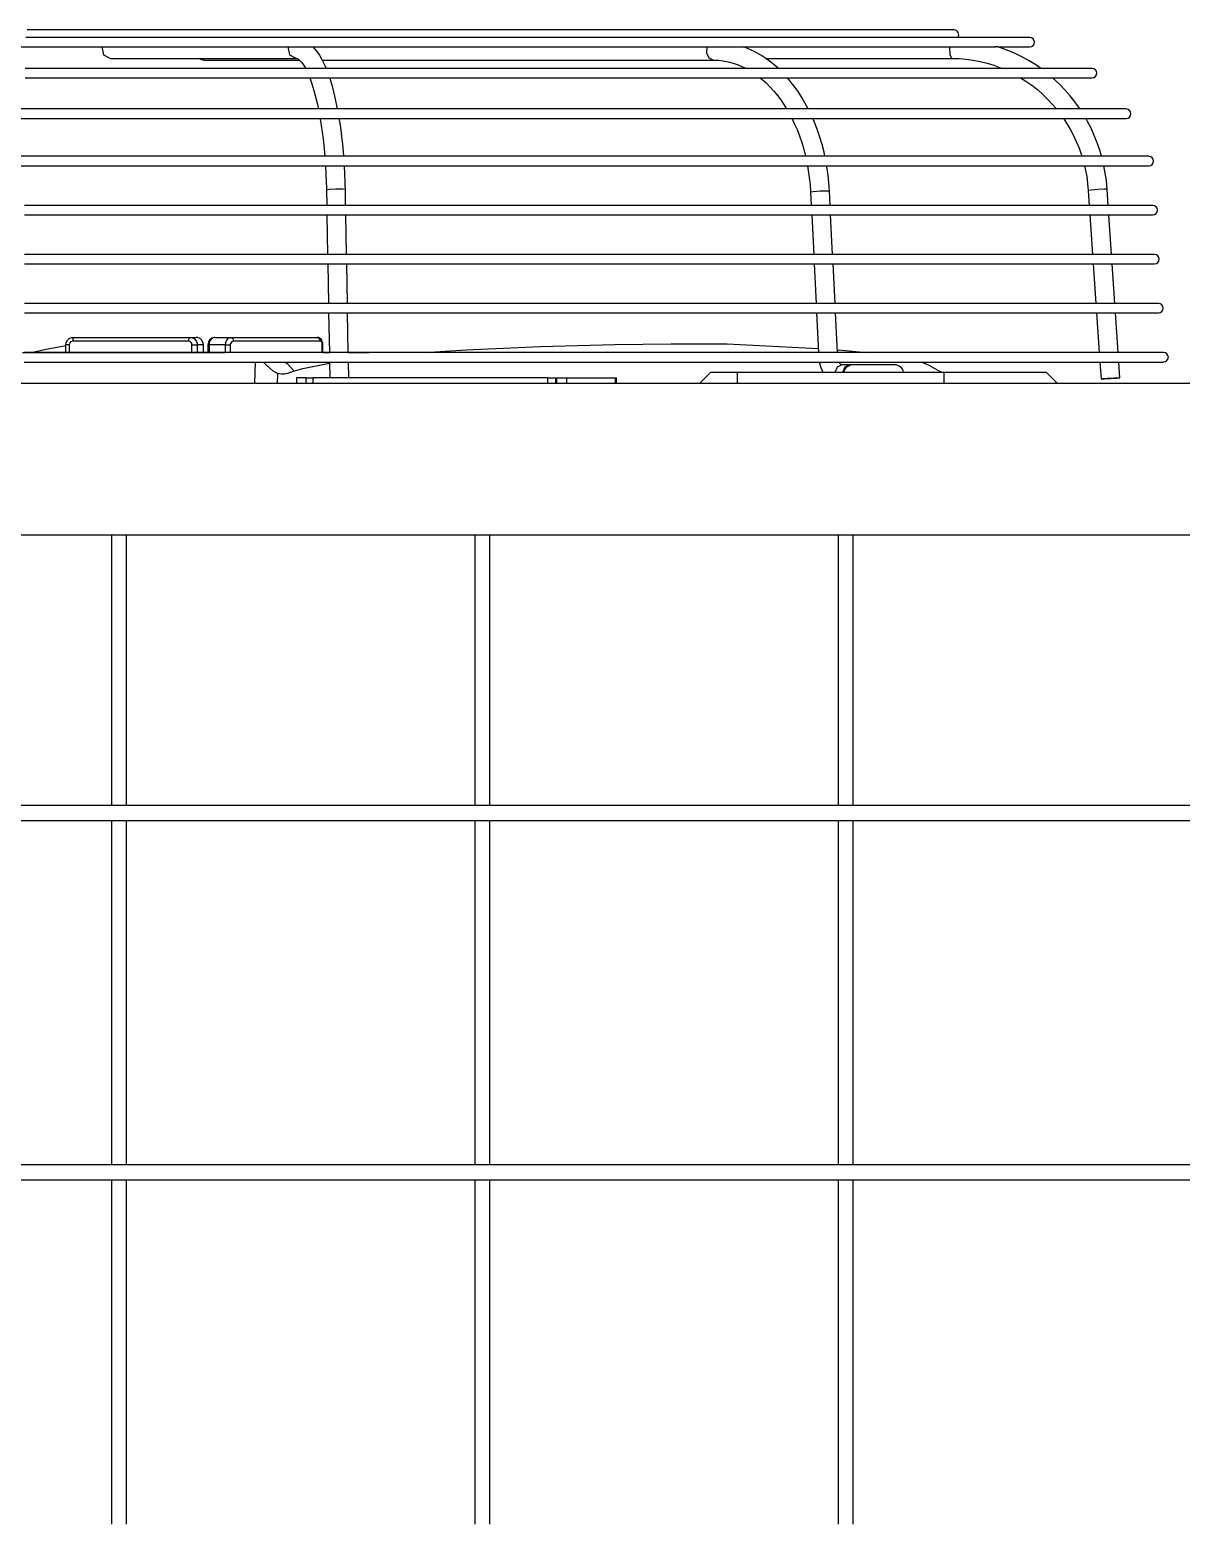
# Model space of a CAD drawing. Extents: x 594 to 813, y 174 to 240.
# Drawn here: x 732.254 to 735.306, y 187.328 to 191.29 of the extents above; entities that cross this region are included whole.
import ezdxf

# ---------------------------------------------------------------- set-up
doc = ezdxf.new("R2010")
doc.units = 0
doc.header["$MEASUREMENT"] = 0
doc.layers.add('AC.REF(S). PIPING', color=3, linetype='CONTINUOUS', lineweight=30)
doc.layers.add('LG-Product', color=3, linetype='CONTINUOUS')

# ---------------------------------------------------------------- blocks, each defined once
blk = doc.blocks.new('UW1-2')
at = {"layer": 'LG-Product', "color": 3, "linetype": 'Continuous'}
for p, q in [((1452.65, 3324.98), (1436.76, 3324.98)), ((1468.5, 3324.98), (1452.65, 3324.98)), ((1484.25, 3324.98), (1468.5, 3324.98)), ((1499.82, 3324.98), (1484.25, 3324.98)), ((1515.14, 3324.98), (1499.82, 3324.98)), ((1530.15, 3324.98), (1515.14, 3324.98)), ((1544.78, 3324.98), (1530.15, 3324.98)), ((1558.96, 3324.98), (1544.78, 3324.98)), ((1572.63, 3324.98), (1558.96, 3324.98)), ((1585.73, 3324.98), (1572.63, 3324.98)), ((1598.2, 3324.98), (1585.73, 3324.98)), ((1609.98, 3324.98), (1598.2, 3324.98)), ((1621.03, 3324.98), (1609.98, 3324.98)), ((1631.29, 3324.98), (1621.03, 3324.98)), ((1640.71, 3324.98), (1631.29, 3324.98)), ((1649.26, 3324.98), (1640.71, 3324.98)), ((1656.9, 3324.98), (1649.26, 3324.98)), ((1663.58, 3324.98), (1656.9, 3324.98)), ((1669.29, 3324.98), (1663.58, 3324.98)), ((1674, 3324.98), (1669.29, 3324.98)), ((1677.68, 3324.98), (1674, 3324.98)), ((1680.33, 3324.98), (1677.68, 3324.98)), ((1681.92, 3324.98), (1680.33, 3324.98)), ((1682.45, 3324.98), (1681.92, 3324.98)), ((1430.09, 3320.47), (1444.73, 3320.47)), ((1452.97, 3322.97), (1436.44, 3322.97)), ((1444.73, 3320.47), (1461.36, 3320.47)), ((1469.46, 3322.97), (1452.97, 3322.97)), ((1456.55, 3320.47), (1457.02, 3318.35)), ((1461.36, 3320.47), (1477.92, 3320.47)), ((1485.85, 3322.97), (1469.46, 3322.97)), ((1477.92, 3320.47), (1494.35, 3320.47)), ((1502.07, 3322.97), (1485.85, 3322.97)), ((1494.35, 3320.47), (1510.57, 3320.47)), ((1518.06, 3322.97), (1502.07, 3322.97)), ((1505.89, 3320.47), (1506.35, 3318.36)), ((1510.57, 3320.47), (1526.73, 3320.47)), ((1513.62, 3319.26), (1512.55, 3320.48)), ((1533.74, 3322.97), (1518.06, 3322.97)), ((1526.73, 3320.47), (1542.53, 3320.47)), ((1549.06, 3322.97), (1533.74, 3322.97)), ((1542.53, 3320.47), (1557.92, 3320.47)), ((1563.95, 3322.97), (1549.06, 3322.97)), ((1557.92, 3320.47), (1572.82, 3320.47)), ((1578.35, 3322.97), (1563.95, 3322.97)), ((1572.82, 3320.47), (1587.18, 3320.47)), ((1592.2, 3322.97), (1578.35, 3322.97)), ((1587.18, 3320.47), (1600.92, 3320.47)), ((1605.45, 3322.97), (1592.2, 3322.97)), ((1600.92, 3320.47), (1614, 3320.47)), ((1618.03, 3322.97), (1605.45, 3322.97)), ((1614, 3320.47), (1626.35, 3320.47)), ((1616.91, 3318.85), (1617, 3320.47)), ((1629.9, 3322.97), (1618.03, 3322.97)), ((1626.35, 3320.47), (1637.92, 3320.47)), ((1626.9, 3320.43), (1626.77, 3320.47)), ((1628.36, 3319.81), (1626.9, 3320.43)), ((1641.01, 3322.97), (1629.9, 3322.97)), ((1637.92, 3320.47), (1648.67, 3320.47)), ((1651.31, 3322.97), (1641.01, 3322.97)), ((1648.67, 3320.47), (1658.55, 3320.47)), ((1660.77, 3322.97), (1651.31, 3322.97)), ((1658.55, 3320.47), (1667.5, 3320.47)), ((1669.34, 3322.97), (1660.77, 3322.97)), ((1667.5, 3320.47), (1675.51, 3320.47)), ((1676.98, 3322.97), (1669.34, 3322.97)), ((1675.51, 3320.47), (1682.53, 3320.47)), ((1683.67, 3322.97), (1676.98, 3322.97)), ((1681.23, 3320.47), (1681.36, 3318.35)), ((1682.53, 3320.47), (1688.52, 3320.47)), ((1689.38, 3322.97), (1683.67, 3322.97)), ((1688.52, 3320.47), (1693.48, 3320.47)), ((1694.08, 3322.97), (1689.38, 3322.97)), ((1693.58, 3320.47), (1693.27, 3320.49)), ((1693.78, 3320.48), (1693.58, 3320.47)), ((1694.01, 3320.51), (1693.78, 3320.48)), ((1693.97, 3320.47), (1697.7, 3320.47)), ((1694.09, 3320.51), (1694.01, 3320.51)), ((1695.53, 3320), (1694.07, 3320.47)), ((1697.76, 3322.97), (1694.08, 3322.97)), ((1697.7, 3320.47), (1700.37, 3320.47)), ((1700.39, 3322.97), (1697.76, 3322.97)), ((1700.37, 3320.47), (1701.97, 3320.47)), ((1701.98, 3322.97), (1700.39, 3322.97)), ((1701.97, 3320.47), (1702.51, 3320.47)), ((1702.51, 3322.97), (1701.98, 3322.97)), ((1457.02, 3318.35), (1458.91, 3317.41)), ((1458.91, 3317.41), (1508.25, 3317.41)), ((1482.98, 3317.07), (1482.49, 3317.41)), ((1483.51, 3316.96), (1482.98, 3317.07)), ((1483.51, 3316.96), (1508.98, 3316.96)), ((1506.35, 3318.36), (1508.22, 3317.41)), ((1508.25, 3317.41), (1508.27, 3317.41)), ((1508.27, 3317.41), (1508.3, 3317.4)), ((1508.3, 3317.4), (1508.38, 3317.38)), ((1508.38, 3317.38), (1508.52, 3317.31)), ((1508.52, 3317.31), (1508.71, 3317.19)), ((1508.71, 3317.19), (1508.95, 3316.99)), ((1508.95, 3316.99), (1509.24, 3316.7)), ((1509.24, 3316.7), (1509.57, 3316.3)), ((1509.57, 3316.3), (1509.91, 3315.82)), ((1514.24, 3318.38), (1513.62, 3319.26)), ((1514.82, 3317.4), (1514.24, 3318.38)), ((1515.36, 3316.36), (1514.82, 3317.4)), ((1515.04, 3316.96), (1618.63, 3316.96)), ((1515.88, 3315.24), (1515.36, 3316.36)), ((1617.53, 3317.49), (1616.91, 3318.85)), ((1618.62, 3316.96), (1617.53, 3317.49)), ((1618.63, 3316.96), (1619.28, 3316.94)), ((1619.28, 3316.94), (1619.94, 3316.91)), ((1619.94, 3316.91), (1621.27, 3316.76)), ((1621.27, 3316.76), (1622.6, 3316.5)), ((1622.6, 3316.5), (1623.91, 3316.15)), ((1629.8, 3319.11), (1628.36, 3319.81)), ((1631.21, 3318.3), (1629.8, 3319.11)), ((1632.59, 3317.4), (1631.21, 3318.3)), ((1632.57, 3317.41), (1681.87, 3317.41)), ((1633.94, 3316.4), (1632.59, 3317.4)), ((1635.24, 3315.32), (1633.94, 3316.4)), ((1681.36, 3318.35), (1681.87, 3317.41)), ((1681.87, 3317.41), (1682.82, 3317.39)), ((1682.82, 3317.39), (1683.78, 3317.35)), ((1683.78, 3317.35), (1685.65, 3317.2)), ((1685.65, 3317.2), (1687.52, 3316.95)), ((1687.52, 3316.95), (1689.37, 3316.59)), ((1689.37, 3316.59), (1691.2, 3316.14)), ((1696.95, 3319.47), (1695.53, 3320)), ((1698.81, 3318.67), (1696.95, 3319.47)), ((1700.62, 3317.76), (1698.81, 3318.67)), ((1702.4, 3316.77), (1700.62, 3317.76)), ((1704.12, 3315.69), (1702.4, 3316.77)), ((1453.16, 3314.76), (1436.26, 3314.76)), ((1470.02, 3314.76), (1453.16, 3314.76)), ((1486.79, 3314.76), (1470.02, 3314.76)), ((1503.4, 3314.76), (1486.79, 3314.76)), ((1519.79, 3314.76), (1503.4, 3314.76)), ((1509.91, 3315.82), (1510.27, 3315.25)), ((1510.27, 3315.25), (1510.53, 3314.8)), ((1516.07, 3314.79), (1515.88, 3315.24)), ((1535.89, 3314.76), (1519.79, 3314.76)), ((1551.65, 3314.76), (1535.89, 3314.76)), ((1567, 3314.76), (1551.65, 3314.76)), ((1581.89, 3314.76), (1567, 3314.76)), ((1596.25, 3314.76), (1581.89, 3314.76)), ((1610.04, 3314.76), (1596.25, 3314.76)), ((1623.21, 3314.76), (1610.04, 3314.76)), ((1635.7, 3314.76), (1623.21, 3314.76)), ((1623.91, 3316.15), (1625.22, 3315.7)), ((1625.22, 3315.7), (1627.22, 3314.8)), ((1635.83, 3314.79), (1635.24, 3315.32)), ((1647.46, 3314.76), (1635.7, 3314.76)), ((1658.45, 3314.76), (1647.46, 3314.76)), ((1668.64, 3314.76), (1658.45, 3314.76)), ((1677.97, 3314.76), (1668.64, 3314.76)), ((1686.42, 3314.76), (1677.97, 3314.76)), ((1693.95, 3314.76), (1686.42, 3314.76)), ((1691.2, 3316.14), (1693.01, 3315.59)), ((1693.01, 3315.59), (1694.78, 3314.94)), ((1700.54, 3314.76), (1693.95, 3314.76)), ((1694.78, 3314.94), (1695.17, 3314.78)), ((1706.15, 3314.76), (1700.54, 3314.76)), ((1705.41, 3314.8), (1704.12, 3315.69)), ((1710.78, 3314.76), (1706.15, 3314.76)), ((1714.39, 3314.76), (1710.78, 3314.76)), ((1716.98, 3314.76), (1714.39, 3314.76)), ((1718.54, 3314.76), (1716.98, 3314.76)), ((1719.06, 3314.76), (1718.54, 3314.76)), ((1436.26, 3312.25), (1453.16, 3312.25)), ((1453.16, 3312.25), (1470.02, 3312.25)), ((1470.02, 3312.25), (1486.79, 3312.25)), ((1486.79, 3312.25), (1503.4, 3312.25)), ((1503.4, 3312.25), (1519.79, 3312.25)), ((1511.67, 3312.27), (1511.78, 3311.99)), ((1511.78, 3311.99), (1512.16, 3310.93)), ((1512.16, 3310.93), (1512.53, 3309.79)), ((1512.53, 3309.79), (1512.89, 3308.56)), ((1512.89, 3308.56), (1513.24, 3307.25)), ((1517.69, 3310.03), (1517, 3312.28)), ((1518.09, 3308.56), (1517.69, 3310.03)), ((1518.46, 3307.01), (1518.09, 3308.56)), ((1519.79, 3312.25), (1535.89, 3312.25)), ((1535.89, 3312.25), (1551.65, 3312.25)), ((1551.65, 3312.25), (1567, 3312.25)), ((1567, 3312.25), (1581.89, 3312.25)), ((1581.89, 3312.25), (1596.25, 3312.25)), ((1596.25, 3312.25), (1610.04, 3312.25)), ((1610.04, 3312.25), (1623.21, 3312.25)), ((1623.21, 3312.25), (1635.7, 3312.25)), ((1631.04, 3312.29), (1632.53, 3311.01)), ((1632.53, 3311.01), (1633.64, 3309.92)), ((1633.64, 3309.92), (1634.7, 3308.74)), ((1634.7, 3308.74), (1635.73, 3307.5)), ((1635.7, 3312.25), (1647.46, 3312.25)), ((1640.03, 3310.13), (1638.27, 3312.28)), ((1641.1, 3308.64), (1640.03, 3310.13)), ((1642.11, 3307.08), (1641.1, 3308.64)), ((1647.46, 3312.25), (1658.45, 3312.25)), ((1658.45, 3312.25), (1668.64, 3312.25)), ((1668.64, 3312.25), (1677.97, 3312.25)), ((1677.97, 3312.25), (1686.42, 3312.25)), ((1686.42, 3312.25), (1693.95, 3312.25)), ((1693.95, 3312.25), (1700.54, 3312.25)), ((1700.11, 3312.3), (1701.49, 3311.42)), ((1700.54, 3312.25), (1706.15, 3312.25)), ((1701.49, 3311.42), (1703.05, 3310.32)), ((1703.05, 3310.32), (1704.54, 3309.14)), ((1704.54, 3309.14), (1705.98, 3307.87)), ((1706.15, 3312.25), (1710.78, 3312.25)), ((1710.44, 3310.55), (1708.57, 3312.29)), ((1711.86, 3309.07), (1710.44, 3310.55)), ((1710.78, 3312.25), (1714.39, 3312.25)), ((1713.21, 3307.53), (1711.86, 3309.07)), ((1714.39, 3312.25), (1716.98, 3312.25)), ((1716.98, 3312.25), (1718.54, 3312.25)), ((1718.54, 3312.25), (1719.06, 3312.25)), ((1513.24, 3307.25), (1513.58, 3305.86)), ((1513.58, 3305.86), (1513.9, 3304.4)), ((1519.08, 3304.03), (1518.46, 3307.01)), ((1635.73, 3307.5), (1636.71, 3306.17)), ((1636.71, 3306.17), (1638.09, 3304.04)), ((1643.83, 3304.03), (1642.11, 3307.08)), ((1705.98, 3307.87), (1707.35, 3306.54)), ((1707.35, 3306.54), (1709.58, 3304.03)), ((1714.48, 3305.91), (1713.21, 3307.53)), ((1715.67, 3304.24), (1714.48, 3305.91)), ((1444.71, 3304.02), (1429.6, 3304.02)), ((1429.6, 3301.51), (1444.71, 3301.51)), ((1461.82, 3304.02), (1444.71, 3304.02)), ((1444.71, 3301.51), (1461.82, 3301.51)), ((1478.87, 3304.02), (1461.82, 3304.02)), ((1461.82, 3301.51), (1478.87, 3301.51)), ((1495.79, 3304.02), (1478.87, 3304.02)), ((1478.87, 3301.51), (1495.79, 3301.51)), ((1512.53, 3304.02), (1495.79, 3304.02)), ((1495.79, 3301.51), (1512.53, 3301.51)), ((1529.01, 3304.02), (1512.53, 3304.02)), ((1512.53, 3301.51), (1529.01, 3301.51)), ((1513.9, 3304.4), (1513.97, 3304.03)), ((1514.44, 3301.52), (1514.48, 3301.26)), ((1514.48, 3301.26), (1514.75, 3299.6)), ((1519.72, 3300.27), (1519.52, 3301.54)), ((1545.2, 3304.02), (1529.01, 3304.02)), ((1529.01, 3301.51), (1545.2, 3301.51)), ((1561.01, 3304.02), (1545.2, 3304.02)), ((1545.2, 3301.51), (1561.01, 3301.51)), ((1576.4, 3304.02), (1561.01, 3304.02)), ((1561.01, 3301.51), (1576.4, 3301.51)), ((1591.31, 3304.02), (1576.4, 3304.02)), ((1576.4, 3301.51), (1591.31, 3301.51)), ((1605.69, 3304.02), (1591.31, 3304.02)), ((1591.31, 3301.51), (1605.69, 3301.51)), ((1619.48, 3304.02), (1605.69, 3304.02)), ((1605.69, 3301.51), (1619.48, 3301.51)), ((1632.63, 3304.02), (1619.48, 3304.02)), ((1619.48, 3301.51), (1632.63, 3301.51)), ((1645.09, 3304.02), (1632.63, 3304.02)), ((1632.63, 3301.51), (1645.09, 3301.51)), ((1639.47, 3301.54), (1640.12, 3300.19)), ((1645.57, 3300.23), (1645.02, 3301.54)), ((1656.82, 3304.02), (1645.09, 3304.02)), ((1645.09, 3301.51), (1656.82, 3301.51)), ((1667.78, 3304.02), (1656.82, 3304.02)), ((1656.82, 3301.51), (1667.78, 3301.51)), ((1677.93, 3304.02), (1667.78, 3304.02)), ((1667.78, 3301.51), (1677.93, 3301.51)), ((1687.22, 3304.02), (1677.93, 3304.02)), ((1677.93, 3301.51), (1687.22, 3301.51)), ((1695.63, 3304.02), (1687.22, 3304.02)), ((1687.22, 3301.51), (1695.63, 3301.51)), ((1703.12, 3304.02), (1695.63, 3304.02)), ((1695.63, 3301.51), (1703.12, 3301.51)), ((1709.68, 3304.02), (1703.12, 3304.02)), ((1703.12, 3301.51), (1709.68, 3301.51)), ((1715.26, 3304.02), (1709.68, 3304.02)), ((1709.68, 3301.51), (1715.26, 3301.51)), ((1711.44, 3301.54), (1712.12, 3300.51)), ((1712.12, 3300.51), (1713.12, 3298.85)), ((1719.86, 3304.02), (1715.26, 3304.02)), ((1715.26, 3301.51), (1719.86, 3301.51)), ((1715.82, 3304.03), (1715.67, 3304.24)), ((1717.82, 3300.71), (1717.36, 3301.53)), ((1718.77, 3298.88), (1717.82, 3300.71)), ((1723.45, 3304.02), (1719.86, 3304.02)), ((1719.86, 3301.51), (1723.45, 3301.51)), ((1726.02, 3304.02), (1723.45, 3304.02)), ((1723.45, 3301.51), (1726.02, 3301.51)), ((1727.57, 3304.02), (1726.02, 3304.02)), ((1726.02, 3301.51), (1727.57, 3301.51)), ((1728.09, 3304.02), (1727.57, 3304.02)), ((1727.57, 3301.51), (1728.09, 3301.51)), ((1514.75, 3299.6), (1514.99, 3297.89)), ((1514.99, 3297.89), (1515.22, 3296.12)), ((1519.98, 3298.46), (1519.72, 3300.27)), ((1520.21, 3296.6), (1519.98, 3298.46)), ((1520.42, 3294.7), (1520.21, 3296.6)), ((1640.12, 3300.19), (1640.84, 3298.55)), ((1640.84, 3298.55), (1641.5, 3296.85)), ((1641.5, 3296.85), (1642.09, 3295.1)), ((1646.27, 3298.38), (1645.57, 3300.23)), ((1646.91, 3296.49), (1646.27, 3298.38)), ((1647.48, 3294.56), (1646.91, 3296.49)), ((1713.12, 3298.85), (1714.03, 3297.14)), ((1714.03, 3297.14), (1714.85, 3295.39)), ((1719.62, 3296.99), (1718.77, 3298.88)), ((1720.39, 3295.07), (1719.62, 3296.99)), ((1515.22, 3296.12), (1515.41, 3294.31)), ((1515.41, 3294.31), (1515.67, 3291.47)), ((1520.6, 3292.77), (1520.42, 3294.7)), ((1520.71, 3291.47), (1520.6, 3292.77)), ((1642.09, 3295.1), (1642.62, 3293.32)), ((1642.62, 3293.32), (1643.1, 3291.47)), ((1647.99, 3292.59), (1647.48, 3294.56)), ((1648.24, 3291.47), (1647.99, 3292.59)), ((1714.85, 3295.39), (1715.59, 3293.59)), ((1715.59, 3293.59), (1716.32, 3291.47)), ((1721.07, 3293.11), (1720.39, 3295.07)), ((1721.55, 3291.47), (1721.07, 3293.11)), ((1444.71, 3291.46), (1429.23, 3291.46)), ((1429.23, 3288.95), (1444.71, 3288.95)), ((1462.18, 3291.46), (1444.71, 3291.46)), ((1444.71, 3288.95), (1462.18, 3288.95)), ((1479.59, 3291.46), (1462.18, 3291.46)), ((1462.18, 3288.95), (1479.59, 3288.95)), ((1496.87, 3291.46), (1479.59, 3291.46)), ((1479.59, 3288.95), (1496.87, 3288.95)), ((1513.97, 3291.46), (1496.87, 3291.46)), ((1496.87, 3288.95), (1513.97, 3288.95)), ((1530.81, 3291.46), (1513.97, 3291.46)), ((1513.97, 3288.95), (1530.81, 3288.95)), ((1515.85, 3288.96), (1515.97, 3286.72)), ((1520.89, 3288.82), (1520.88, 3288.95)), ((1520.99, 3286.81), (1520.89, 3288.82)), ((1547.33, 3291.46), (1530.81, 3291.46)), ((1530.81, 3288.95), (1547.33, 3288.95)), ((1563.48, 3291.46), (1547.33, 3291.46)), ((1547.33, 3288.95), (1563.48, 3288.95)), ((1579.2, 3291.46), (1563.48, 3291.46)), ((1563.48, 3288.95), (1579.2, 3288.95)), ((1594.43, 3291.46), (1579.2, 3291.46)), ((1579.2, 3288.95), (1594.43, 3288.95)), ((1609.11, 3291.46), (1594.43, 3291.46)), ((1594.43, 3288.95), (1609.11, 3288.95)), ((1623.19, 3291.46), (1609.11, 3291.46)), ((1609.11, 3288.95), (1623.19, 3288.95)), ((1636.62, 3291.46), (1623.19, 3291.46)), ((1623.19, 3288.95), (1636.62, 3288.95)), ((1649.35, 3291.46), (1636.62, 3291.46)), ((1636.62, 3288.95), (1649.35, 3288.95)), ((1643.63, 3288.95), (1644.1, 3285.83)), ((1648.78, 3288.57), (1648.72, 3288.95)), ((1649.07, 3286.53), (1648.78, 3288.57)), ((1661.33, 3291.46), (1649.35, 3291.46)), ((1649.35, 3288.95), (1661.33, 3288.95)), ((1672.52, 3291.46), (1661.33, 3291.46)), ((1661.33, 3288.95), (1672.52, 3288.95)), ((1682.88, 3291.46), (1672.52, 3291.46)), ((1672.52, 3288.95), (1682.88, 3288.95)), ((1692.37, 3291.46), (1682.88, 3291.46)), ((1682.88, 3288.95), (1692.37, 3288.95)), ((1700.96, 3291.46), (1692.37, 3291.46)), ((1692.37, 3288.95), (1700.96, 3288.95)), ((1708.61, 3291.46), (1700.96, 3291.46)), ((1700.96, 3288.95), (1708.61, 3288.95)), ((1715.3, 3291.46), (1708.61, 3291.46)), ((1708.61, 3288.95), (1715.3, 3288.95)), ((1721.01, 3291.46), (1715.3, 3291.46)), ((1715.3, 3288.95), (1721.01, 3288.95)), ((1717.02, 3288.96), (1717.61, 3286.08)), ((1725.7, 3291.46), (1721.01, 3291.46)), ((1721.01, 3288.95), (1725.7, 3288.95)), ((1722.82, 3285), (1722.17, 3288.95)), ((1729.37, 3291.46), (1725.7, 3291.46)), ((1725.7, 3288.95), (1729.37, 3288.95)), ((1732, 3291.46), (1729.37, 3291.46)), ((1729.37, 3288.95), (1732, 3288.95)), ((1733.58, 3291.46), (1732, 3291.46)), ((1732, 3288.95), (1733.58, 3288.95)), ((1734.11, 3291.46), (1733.58, 3291.46)), ((1733.58, 3288.95), (1734.11, 3288.95)), ((1515.97, 3286.72), (1516.05, 3284.86)), ((1516.05, 3284.86), (1516.1, 3282.99)), ((1521.07, 3284.78), (1520.99, 3286.81)), ((1521.1, 3283.71), (1521.07, 3284.78)), ((1644.1, 3285.83), (1644.3, 3283.93)), ((1649.28, 3284.47), (1649.07, 3286.53)), ((1717.61, 3286.08), (1717.86, 3284.26)), ((1722.94, 3283.88), (1722.82, 3285)), ((1516.1, 3282.99), (1516.1, 3282.77)), ((1516.1, 3282.77), (1516.11, 3282.54)), ((1516.84, 3282.68), (1516.11, 3282.54)), ((1516.11, 3282.54), (1516.18, 3278.45)), ((1518.61, 3282.76), (1516.84, 3282.68)), ((1520.38, 3282.74), (1518.61, 3282.76)), ((1521.12, 3282.63), (1520.38, 3282.74)), ((1521.12, 3282.63), (1521.1, 3283.71)), ((1521.2, 3278.45), (1521.12, 3282.63)), ((1644.3, 3283.93), (1644.43, 3282.01)), ((1644.43, 3282.01), (1645.16, 3282.14)), ((1644.43, 3282.01), (1644.6, 3278.45)), ((1645.16, 3282.14), (1646.93, 3282.26)), ((1646.93, 3282.26), (1648.7, 3282.31)), ((1648.7, 3282.31), (1649.44, 3282.26)), ((1649.37, 3283.36), (1649.28, 3284.47)), ((1649.44, 3282.26), (1649.37, 3283.36)), ((1649.62, 3278.45), (1649.44, 3282.26)), ((1717.86, 3284.26), (1718.03, 3282.42)), ((1718.76, 3282.5), (1718.03, 3282.42)), ((1718.03, 3282.42), (1718.3, 3278.45)), ((1720.53, 3282.63), (1718.76, 3282.5)), ((1722.3, 3282.74), (1720.53, 3282.63)), ((1723.03, 3282.76), (1722.3, 3282.74)), ((1723.03, 3282.76), (1722.94, 3283.88)), ((1723.32, 3278.45), (1723.03, 3282.76)), ((1453.31, 3278.45), (1436.1, 3278.45)), ((1470.49, 3278.45), (1453.31, 3278.45)), ((1487.58, 3278.45), (1470.49, 3278.45)), ((1504.52, 3278.45), (1487.58, 3278.45)), ((1521.25, 3278.45), (1504.52, 3278.45)), ((1537.72, 3278.45), (1521.25, 3278.45)), ((1553.85, 3278.45), (1537.72, 3278.45)), ((1569.6, 3278.45), (1553.85, 3278.45)), ((1584.91, 3278.45), (1569.6, 3278.45)), ((1599.73, 3278.45), (1584.91, 3278.45)), ((1614.01, 3278.45), (1599.73, 3278.45)), ((1627.69, 3278.45), (1614.01, 3278.45)), ((1640.73, 3278.45), (1627.69, 3278.45)), ((1653.08, 3278.45), (1640.73, 3278.45)), ((1664.69, 3278.45), (1653.08, 3278.45)), ((1675.54, 3278.45), (1664.69, 3278.45)), ((1685.57, 3278.45), (1675.54, 3278.45)), ((1694.76, 3278.45), (1685.57, 3278.45)), ((1703.07, 3278.45), (1694.76, 3278.45)), ((1710.47, 3278.45), (1703.07, 3278.45)), ((1716.94, 3278.45), (1710.47, 3278.45)), ((1722.45, 3278.45), (1716.94, 3278.45)), ((1726.99, 3278.45), (1722.45, 3278.45)), ((1730.53, 3278.45), (1726.99, 3278.45)), ((1733.07, 3278.45), (1730.53, 3278.45)), ((1734.6, 3278.45), (1733.07, 3278.45)), ((1735.11, 3278.45), (1734.6, 3278.45)), ((1436.1, 3275.94), (1453.31, 3275.94)), ((1453.31, 3275.94), (1470.49, 3275.94)), ((1470.49, 3275.94), (1487.58, 3275.94)), ((1487.58, 3275.94), (1504.52, 3275.94)), ((1504.52, 3275.94), (1521.25, 3275.94)), ((1516.23, 3275.94), (1516.42, 3265.44)), ((1521.43, 3265.44), (1521.24, 3275.94)), ((1521.25, 3275.94), (1537.72, 3275.94)), ((1537.72, 3275.94), (1553.85, 3275.94)), ((1553.85, 3275.94), (1569.6, 3275.94)), ((1569.6, 3275.94), (1584.91, 3275.94)), ((1584.91, 3275.94), (1599.73, 3275.94)), ((1599.73, 3275.94), (1614.01, 3275.94)), ((1614.01, 3275.94), (1627.69, 3275.94)), ((1627.69, 3275.94), (1640.73, 3275.94)), ((1640.73, 3275.94), (1653.08, 3275.94)), ((1644.73, 3275.94), (1645.25, 3265.44)), ((1650.27, 3265.44), (1649.75, 3275.94)), ((1653.08, 3275.94), (1664.69, 3275.94)), ((1664.69, 3275.94), (1675.54, 3275.94)), ((1675.54, 3275.94), (1685.57, 3275.94)), ((1685.57, 3275.94), (1694.76, 3275.94)), ((1694.76, 3275.94), (1703.07, 3275.94)), ((1703.07, 3275.94), (1710.47, 3275.94)), ((1710.47, 3275.94), (1716.94, 3275.94)), ((1716.94, 3275.94), (1722.45, 3275.94)), ((1718.47, 3275.94), (1719.17, 3265.44)), ((1722.45, 3275.94), (1726.99, 3275.94)), ((1724.2, 3265.44), (1723.49, 3275.94)), ((1726.99, 3275.94), (1730.53, 3275.94)), ((1730.53, 3275.94), (1733.07, 3275.94)), ((1733.07, 3275.94), (1734.6, 3275.94)), ((1734.6, 3275.94), (1735.11, 3275.94)), ((1453.33, 3265.44), (1436.09, 3265.44)), ((1470.54, 3265.44), (1453.33, 3265.44)), ((1487.66, 3265.44), (1470.54, 3265.44)), ((1504.63, 3265.44), (1487.66, 3265.44)), ((1521.39, 3265.44), (1504.63, 3265.44)), ((1537.88, 3265.44), (1521.39, 3265.44)), ((1554.04, 3265.44), (1537.88, 3265.44)), ((1569.82, 3265.44), (1554.04, 3265.44)), ((1585.16, 3265.44), (1569.82, 3265.44)), ((1600, 3265.44), (1585.16, 3265.44)), ((1614.3, 3265.44), (1600, 3265.44)), ((1628, 3265.44), (1614.3, 3265.44)), ((1641.06, 3265.44), (1628, 3265.44)), ((1653.44, 3265.44), (1641.06, 3265.44)), ((1665.07, 3265.44), (1653.44, 3265.44)), ((1675.94, 3265.44), (1665.07, 3265.44)), ((1685.99, 3265.44), (1675.94, 3265.44)), ((1695.19, 3265.44), (1685.99, 3265.44)), ((1703.51, 3265.44), (1695.19, 3265.44)), ((1710.93, 3265.44), (1703.51, 3265.44)), ((1717.41, 3265.44), (1710.93, 3265.44)), ((1722.93, 3265.44), (1717.41, 3265.44)), ((1727.48, 3265.44), (1722.93, 3265.44)), ((1731.03, 3265.44), (1727.48, 3265.44)), ((1733.57, 3265.44), (1731.03, 3265.44)), ((1735.1, 3265.44), (1733.57, 3265.44)), ((1735.61, 3265.44), (1735.1, 3265.44)), ((1436.09, 3262.93), (1453.33, 3262.93)), ((1453.33, 3262.93), (1470.54, 3262.93)), ((1470.54, 3262.93), (1487.66, 3262.93)), ((1487.66, 3262.93), (1504.63, 3262.93)), ((1504.63, 3262.93), (1521.39, 3262.93)), ((1516.46, 3262.93), (1516.65, 3252.43)), ((1521.39, 3262.93), (1537.88, 3262.93)), ((1521.67, 3252.43), (1521.48, 3262.93)), ((1537.88, 3262.93), (1554.04, 3262.93)), ((1554.04, 3262.93), (1569.82, 3262.93)), ((1569.82, 3262.93), (1585.16, 3262.93)), ((1585.16, 3262.93), (1600, 3262.93)), ((1600, 3262.93), (1614.3, 3262.93)), ((1614.3, 3262.93), (1628, 3262.93)), ((1628, 3262.93), (1641.06, 3262.93)), ((1641.06, 3262.93), (1653.44, 3262.93)), ((1645.37, 3262.93), (1645.89, 3252.43)), ((1650.91, 3252.43), (1650.39, 3262.93)), ((1653.44, 3262.93), (1665.07, 3262.93)), ((1665.07, 3262.93), (1675.94, 3262.93)), ((1675.94, 3262.93), (1685.99, 3262.93)), ((1685.99, 3262.93), (1695.19, 3262.93)), ((1695.19, 3262.93), (1703.51, 3262.93)), ((1703.51, 3262.93), (1710.93, 3262.93)), ((1710.93, 3262.93), (1717.41, 3262.93)), ((1717.41, 3262.93), (1722.93, 3262.93)), ((1719.34, 3262.93), (1720.05, 3252.43)), ((1722.93, 3262.93), (1727.48, 3262.93)), ((1725.08, 3252.43), (1724.37, 3262.93)), ((1727.48, 3262.93), (1731.03, 3262.93)), ((1731.03, 3262.93), (1733.57, 3262.93)), ((1733.57, 3262.93), (1735.1, 3262.93)), ((1735.1, 3262.93), (1735.61, 3262.93)), ((1453.36, 3252.43), (1436.06, 3252.43)), ((1436.06, 3249.92), (1453.36, 3249.92)), ((1470.63, 3252.43), (1453.36, 3252.43)), ((1453.36, 3249.92), (1470.63, 3249.92)), ((1487.81, 3252.43), (1470.63, 3252.43)), ((1470.63, 3249.92), (1487.81, 3249.92)), ((1504.83, 3252.43), (1487.81, 3252.43)), ((1487.81, 3249.92), (1504.83, 3249.92)), ((1521.65, 3252.43), (1504.83, 3252.43)), ((1504.83, 3249.92), (1521.65, 3249.92)), ((1516.7, 3249.92), (1516.89, 3239.42)), ((1538.2, 3252.43), (1521.65, 3252.43)), ((1521.65, 3249.92), (1538.2, 3249.92)), ((1521.9, 3239.42), (1521.71, 3249.92)), ((1554.42, 3252.43), (1538.2, 3252.43)), ((1538.2, 3249.92), (1554.42, 3249.92)), ((1570.25, 3252.43), (1554.42, 3252.43)), ((1554.42, 3249.92), (1570.25, 3249.92)), ((1585.64, 3252.43), (1570.25, 3252.43)), ((1570.25, 3249.92), (1585.64, 3249.92)), ((1600.54, 3252.43), (1585.64, 3252.43)), ((1585.64, 3249.92), (1600.54, 3249.92)), ((1614.88, 3252.43), (1600.54, 3252.43)), ((1600.54, 3249.92), (1614.88, 3249.92)), ((1628.64, 3252.43), (1614.88, 3252.43)), ((1614.88, 3249.92), (1628.64, 3249.92)), ((1641.74, 3252.43), (1628.64, 3252.43)), ((1628.64, 3249.92), (1641.74, 3249.92)), ((1654.15, 3252.43), (1641.74, 3252.43)), ((1641.74, 3249.92), (1654.15, 3249.92)), ((1646.01, 3249.92), (1646.53, 3239.42)), ((1651.55, 3239.42), (1651.03, 3249.92)), ((1665.83, 3252.43), (1654.15, 3252.43)), ((1654.15, 3249.92), (1665.83, 3249.92)), ((1676.73, 3252.43), (1665.83, 3252.43)), ((1665.83, 3249.92), (1676.73, 3249.92)), ((1686.82, 3252.43), (1676.73, 3252.43)), ((1676.73, 3249.92), (1686.82, 3249.92)), ((1696.05, 3252.43), (1686.82, 3252.43)), ((1686.82, 3249.92), (1696.05, 3249.92)), ((1704.41, 3252.43), (1696.05, 3252.43)), ((1696.05, 3249.92), (1704.41, 3249.92)), ((1711.85, 3252.43), (1704.41, 3252.43)), ((1704.41, 3249.92), (1711.85, 3249.92)), ((1718.35, 3252.43), (1711.85, 3252.43)), ((1711.85, 3249.92), (1718.35, 3249.92)), ((1723.89, 3252.43), (1718.35, 3252.43)), ((1718.35, 3249.92), (1723.89, 3249.92)), ((1720.22, 3249.92), (1720.93, 3239.42)), ((1728.45, 3252.43), (1723.89, 3252.43)), ((1723.89, 3249.92), (1728.45, 3249.92)), ((1725.96, 3239.42), (1725.25, 3249.92)), ((1732.01, 3252.43), (1728.45, 3252.43)), ((1728.45, 3249.92), (1732.01, 3249.92)), ((1734.57, 3252.43), (1732.01, 3252.43)), ((1732.01, 3249.92), (1734.57, 3249.92)), ((1736.1, 3252.43), (1734.57, 3252.43)), ((1734.57, 3249.92), (1736.1, 3249.92)), ((1736.62, 3252.43), (1736.1, 3252.43)), ((1736.1, 3249.92), (1736.62, 3249.92)), ((1447.03, 3241.2), (1441.42, 3240.1)), ((1446.98, 3241.45), (1446.98, 3239.44)), ((1447.26, 3241.45), (1446.98, 3241.45)), ((1447.01, 3241.45), (1447.12, 3242.11)), ((1447.12, 3242.11), (1447.44, 3242.69)), ((1447.94, 3241.45), (1447.26, 3241.45)), ((1447.44, 3242.69), (1447.94, 3243.14)), ((1447.94, 3243.14), (1448.56, 3243.4)), ((1447.97, 3241.66), (1447.94, 3241.45)), ((1447.94, 3241.45), (1447.94, 3239.44)), ((1448.09, 3241.97), (1447.97, 3241.66)), ((1448.32, 3242.23), (1448.09, 3241.97)), ((1448.62, 3242.39), (1448.32, 3242.23)), ((1448.56, 3243.4), (1449.01, 3243.45)), ((1448.96, 3242.45), (1448.62, 3242.39)), ((1448.96, 3242.45), (1448.97, 3243.16)), ((1459.51, 3242.45), (1448.96, 3242.45)), ((1448.97, 3243.16), (1449.01, 3243.45)), ((1449.01, 3243.45), (1459.7, 3243.45)), ((1469.78, 3242.45), (1459.51, 3242.45)), ((1459.7, 3243.45), (1470.1, 3243.45)), ((1479.55, 3242.45), (1469.78, 3242.45)), ((1470.1, 3243.45), (1480.01, 3243.45)), ((1479.55, 3242.45), (1479.69, 3243.16)), ((1479.76, 3242.42), (1479.55, 3242.45)), ((1479.69, 3243.16), (1480.01, 3243.45)), ((1480.04, 3242.29), (1479.76, 3242.42)), ((1480.01, 3243.45), (1481.6, 3243.45)), ((1480.01, 3243.45), (1480.64, 3243.34)), ((1480.26, 3242.07), (1480.04, 3242.29)), ((1480.4, 3241.78), (1480.26, 3242.07)), ((1480.45, 3241.45), (1480.4, 3241.78)), ((1480.45, 3239.44), (1480.45, 3241.45)), ((1480.45, 3241.45), (1481.32, 3241.45)), ((1480.64, 3243.34), (1481.19, 3243.01)), ((1481.19, 3243.01), (1481.61, 3242.5)), ((1481.32, 3241.45), (1481.89, 3241.45)), ((1482.03, 3243.4), (1481.6, 3243.45)), ((1481.61, 3242.5), (1481.85, 3241.88)), ((1481.85, 3241.88), (1481.89, 3241.45)), ((1483.49, 3241.45), (1481.89, 3241.45)), ((1481.89, 3241.45), (1481.89, 3239.44)), ((1482.61, 3243.14), (1482.03, 3243.4)), ((1483.08, 3242.7), (1482.61, 3243.14)), ((1483.38, 3242.11), (1483.08, 3242.7)), ((1483.49, 3241.45), (1483.38, 3242.11)), ((1483.49, 3239.44), (1483.49, 3241.45)), ((1483.51, 3241.45), (1483.49, 3241.45)), ((1483.52, 3241.45), (1483.51, 3241.45)), ((1483.52, 3239.44), (1483.52, 3241.45)), ((1484.7, 3241.45), (1484.7, 3239.44)), ((1484.78, 3241.45), (1484.7, 3241.45)), ((1484.73, 3241.8), (1484.71, 3241.45)), ((1484.82, 3242.14), (1484.73, 3241.8)), ((1484.99, 3241.45), (1484.78, 3241.45)), ((1484.96, 3242.47), (1484.82, 3242.14)), ((1485.16, 3242.77), (1484.96, 3242.47)), ((1485.03, 3241.88), (1484.99, 3241.45)), ((1489.35, 3241.45), (1484.99, 3241.45)), ((1484.99, 3241.45), (1484.99, 3239.44)), ((1485.23, 3242.5), (1485.03, 3241.88)), ((1485.4, 3243.01), (1485.16, 3242.77)), ((1485.58, 3243.01), (1485.23, 3242.5)), ((1485.67, 3243.21), (1485.4, 3243.01)), ((1486.05, 3243.34), (1485.58, 3243.01)), ((1485.98, 3243.36), (1485.67, 3243.21)), ((1486.31, 3243.43), (1485.98, 3243.36)), ((1486.57, 3243.45), (1486.05, 3243.34)), ((1486.43, 3243.44), (1486.31, 3243.43)), ((1486.54, 3243.43), (1486.43, 3243.44)), ((1486.57, 3243.45), (1490.92, 3243.45)), ((1489.35, 3241.45), (1489.44, 3242.11)), ((1489.35, 3239.42), (1489.35, 3241.45)), ((1489.35, 3241.45), (1489.96, 3241.45)), ((1489.44, 3242.11), (1489.69, 3242.7)), ((1489.69, 3242.7), (1490.08, 3243.14)), ((1489.96, 3241.45), (1490.61, 3241.45)), ((1490.08, 3243.14), (1490.57, 3243.4)), ((1490.57, 3243.4), (1490.92, 3243.45)), ((1490.62, 3241.64), (1490.61, 3241.45)), ((1490.61, 3241.45), (1490.61, 3239.42)), ((1490.73, 3241.95), (1490.62, 3241.64)), ((1490.92, 3242.22), (1490.73, 3241.95)), ((1490.92, 3243.45), (1499.45, 3243.45)), ((1490.92, 3243.45), (1491.31, 3243.16)), ((1491.18, 3242.39), (1490.92, 3242.22)), ((1491.47, 3242.45), (1491.18, 3242.39)), ((1491.31, 3243.16), (1491.47, 3242.45)), ((1500.12, 3242.45), (1491.47, 3242.45)), ((1499.45, 3243.45), (1507.06, 3243.45)), ((1507.82, 3242.45), (1500.12, 3242.45)), ((1507.06, 3243.45), (1513.61, 3243.45)), ((1514.45, 3242.45), (1507.82, 3242.45)), ((1513.61, 3243.45), (1514.2, 3243.16)), ((1513.69, 3243.44), (1513.62, 3243.43)), ((1513.76, 3243.45), (1513.69, 3243.44)), ((1514.01, 3243.4), (1513.76, 3243.45)), ((1514.25, 3243.29), (1514.01, 3243.4)), ((1514.2, 3243.16), (1514.45, 3242.45)), ((1514.48, 3243.14), (1514.25, 3243.29)), ((1514.59, 3242.42), (1514.45, 3242.45)), ((1514.68, 3242.95), (1514.48, 3243.14)), ((1514.77, 3242.28), (1514.59, 3242.42)), ((1514.87, 3242.68), (1514.68, 3242.95)), ((1514.9, 3242.06), (1514.77, 3242.28)), ((1515.02, 3242.36), (1514.87, 3242.68)), ((1514.99, 3241.77), (1514.9, 3242.06)), ((1515.02, 3241.45), (1514.99, 3241.77)), ((1515.13, 3242.01), (1515.02, 3242.36)), ((1515.02, 3239.42), (1515.02, 3241.45)), ((1515.14, 3241.45), (1515.02, 3241.45)), ((1515.17, 3241.63), (1515.13, 3242.01)), ((1515.18, 3241.45), (1515.14, 3241.45)), ((1515.18, 3241.54), (1515.17, 3241.63)), ((1515.17, 3241.45), (1515.18, 3241.54)), ((1515.18, 3239.42), (1515.18, 3241.45)), ((1553.19, 3240.13), (1572.87, 3241.04)), ((1572.87, 3241.04), (1592.57, 3241.54)), ((1592.57, 3241.54), (1607.44, 3241.73)), ((1607.44, 3241.73), (1622.28, 3241.73)), ((1622.28, 3241.73), (1646.48, 3240.51)), ((1435.57, 3239.44), (1443.21, 3239.44)), ((1453.4, 3239.42), (1436.02, 3239.42)), ((1441.42, 3240.1), (1438.27, 3239.44)), ((1443.21, 3239.44), (1452.88, 3239.44)), ((1452.88, 3239.44), (1462.45, 3239.44)), ((1470.75, 3239.42), (1453.4, 3239.42)), ((1462.45, 3239.44), (1471.77, 3239.44)), ((1488.01, 3239.42), (1470.75, 3239.42)), ((1471.77, 3239.44), (1480.73, 3239.44)), ((1480.73, 3239.44), (1489.2, 3239.44)), ((1505.12, 3239.42), (1488.01, 3239.42)), ((1522.02, 3239.42), (1505.12, 3239.42)), ((1515.18, 3239.44), (1516.05, 3239.44)), ((1516.05, 3239.44), (1516.89, 3239.44)), ((1521.9, 3239.44), (1524.98, 3239.44)), ((1538.64, 3239.42), (1522.02, 3239.42)), ((1524.98, 3239.44), (1526.85, 3239.44)), ((1526.85, 3239.44), (1527.48, 3239.44)), ((1554.94, 3239.42), (1538.64, 3239.42)), ((1542.38, 3239.42), (1544.87, 3239.61)), ((1544.87, 3239.61), (1553.19, 3240.13)), ((1570.85, 3239.42), (1554.94, 3239.42)), ((1586.31, 3239.42), (1570.85, 3239.42)), ((1601.28, 3239.42), (1586.31, 3239.42)), ((1615.7, 3239.42), (1601.28, 3239.42)), ((1629.52, 3239.42), (1615.7, 3239.42)), ((1642.68, 3239.42), (1629.52, 3239.42)), ((1655.16, 3239.42), (1642.68, 3239.42)), ((1651.52, 3240.12), (1651.79, 3240.1)), ((1651.79, 3240.1), (1659.21, 3239.42)), ((1666.89, 3239.42), (1655.16, 3239.42)), ((1677.84, 3239.42), (1666.89, 3239.42)), ((1687.98, 3239.42), (1677.84, 3239.42)), ((1697.26, 3239.42), (1687.98, 3239.42)), ((1705.65, 3239.42), (1697.26, 3239.42)), ((1713.12, 3239.42), (1705.65, 3239.42)), ((1719.66, 3239.42), (1713.12, 3239.42)), ((1725.22, 3239.42), (1719.66, 3239.42)), ((1729.81, 3239.42), (1725.22, 3239.42)), ((1733.39, 3239.42), (1729.81, 3239.42)), ((1735.95, 3239.42), (1733.39, 3239.42)), ((1737.5, 3239.42), (1735.95, 3239.42)), ((1738.01, 3239.42), (1737.5, 3239.42)), ((1436.02, 3236.91), (1453.4, 3236.91)), ((1453.4, 3236.91), (1470.75, 3236.91)), ((1470.75, 3236.91), (1488.01, 3236.91)), ((1488.01, 3236.91), (1505.12, 3236.91)), ((1497.15, 3231.43), (1497.33, 3236.91)), ((1502.03, 3234.46), (1499.32, 3236.91)), ((1503.17, 3233.88), (1502.03, 3234.46)), ((1503.17, 3233.88), (1503.1, 3232.87)), ((1504.22, 3233.67), (1503.17, 3233.88)), ((1504.98, 3233.71), (1504.22, 3233.67)), ((1505.72, 3233.89), (1504.98, 3233.71)), ((1505.12, 3236.91), (1522.02, 3236.91)), ((1505.17, 3236.91), (1505.68, 3236.56)), ((1505.68, 3236.56), (1507.57, 3234.49)), ((1505.72, 3233.89), (1507.42, 3234.45)), ((1507.42, 3234.45), (1509.87, 3235.15)), ((1509.87, 3235.15), (1516.95, 3236.6)), ((1516.93, 3236.91), (1517.01, 3232.76)), ((1522.02, 3232.76), (1521.95, 3236.91)), ((1522.02, 3236.91), (1538.64, 3236.91)), ((1538.64, 3236.91), (1554.94, 3236.91)), ((1554.94, 3236.91), (1570.85, 3236.91)), ((1570.85, 3236.91), (1586.31, 3236.91)), ((1586.31, 3236.91), (1601.28, 3236.91)), ((1601.28, 3236.91), (1615.7, 3236.91)), ((1618.01, 3234.26), (1615, 3231.26)), ((1615.7, 3236.91), (1629.52, 3236.91)), ((1618.01, 3234.26), (1618.54, 3234.26)), ((1618.54, 3234.26), (1620.07, 3234.26)), ((1620.07, 3234.26), (1622.35, 3234.26)), ((1622.35, 3234.26), (1625.03, 3234.26)), ((1625.03, 3234.26), (1679.8, 3234.26)), ((1625.03, 3231.26), (1625.03, 3234.26)), ((1629.52, 3236.91), (1642.68, 3236.91)), ((1642.68, 3236.91), (1655.16, 3236.91)), ((1646.74, 3236.91), (1647.13, 3235.49)), ((1647.13, 3235.49), (1647.71, 3234.25)), ((1650.92, 3234.26), (1651.55, 3235.63)), ((1651.55, 3235.63), (1652.64, 3236.15)), ((1652.22, 3236.5), (1651.98, 3236.89)), ((1652.37, 3236.33), (1652.22, 3236.5)), ((1652.5, 3236.22), (1652.37, 3236.33)), ((1652.59, 3236.17), (1652.5, 3236.22)), ((1652.63, 3236.15), (1652.59, 3236.17)), ((1652.64, 3236.15), (1652.63, 3236.15)), ((1654.67, 3236.15), (1652.64, 3236.15)), ((1652.64, 3236.15), (1652.64, 3236.15)), ((1652.95, 3234.26), (1653.58, 3235.63)), ((1653.58, 3235.63), (1654.67, 3236.15)), ((1655.13, 3236.15), (1654.67, 3236.15)), ((1655.64, 3236.15), (1655.13, 3236.15)), ((1655.16, 3236.91), (1666.89, 3236.91)), ((1656.18, 3236.15), (1655.64, 3236.15)), ((1657.72, 3236.15), (1656.18, 3236.15)), ((1659.93, 3236.15), (1657.72, 3236.15)), ((1662.38, 3236.15), (1659.93, 3236.15)), ((1664.6, 3236.15), (1662.38, 3236.15)), ((1666.13, 3236.15), (1664.6, 3236.15)), ((1666.67, 3236.15), (1666.13, 3236.15)), ((1666.89, 3236.91), (1677.84, 3236.91)), ((1673.94, 3236.91), (1675.75, 3236.12)), ((1675.75, 3236.12), (1678.98, 3234.27)), ((1677.84, 3236.91), (1687.98, 3236.91)), ((1679.8, 3234.26), (1685.09, 3234.26)), ((1679.8, 3231.26), (1679.8, 3234.26)), ((1685.09, 3234.26), (1690.17, 3234.26)), ((1687.98, 3236.91), (1697.26, 3236.91)), ((1690.17, 3234.26), (1694.85, 3234.26)), ((1694.85, 3234.26), (1698.96, 3234.26)), ((1697.26, 3236.91), (1705.65, 3236.91)), ((1698.96, 3234.26), (1702.32, 3234.26)), ((1702.32, 3234.26), (1704.83, 3234.26)), ((1704.83, 3234.26), (1706.37, 3234.26)), ((1705.65, 3236.91), (1713.12, 3236.91)), ((1706.37, 3234.26), (1706.89, 3234.26)), ((1706.89, 3234.26), (1709.9, 3231.26)), ((1713.12, 3236.91), (1719.66, 3236.91)), ((1719.66, 3236.91), (1725.22, 3236.91)), ((1721.1, 3236.91), (1721.41, 3232.39)), ((1725.22, 3236.91), (1729.81, 3236.91)), ((1726.41, 3232.72), (1726.13, 3236.91)), ((1729.81, 3236.91), (1733.39, 3236.91)), ((1733.39, 3236.91), (1735.95, 3236.91)), ((1735.95, 3236.91), (1737.5, 3236.91)), ((1737.5, 3236.91), (1738.01, 3236.91)), ((1748.52, 3231.26), (1146.64, 3231.26)), ((2340.87, 3231.21), (1159.18, 3231.21)), ((1497.17, 3231.25), (1497.15, 3231.43)), ((1503.1, 3232.87), (1502.96, 3231.25)), ((1508.17, 3232.76), (1508.17, 3231.26)), ((1508.17, 3232.76), (1508.18, 3232.76)), ((1508.18, 3232.76), (1508.2, 3232.76)), ((1510.7, 3232.76), (1508.2, 3232.76)), ((1508.2, 3232.76), (1508.2, 3231.26)), ((1510.7, 3231.26), (1510.7, 3232.76)), ((1510.7, 3232.76), (1511.35, 3232.76)), ((1511.35, 3232.76), (1512.49, 3232.76)), ((1533.71, 3232.76), (1512.49, 3232.76)), ((1512.49, 3232.76), (1512.49, 3231.26)), ((1554.51, 3232.76), (1533.71, 3232.76)), ((1574.8, 3232.76), (1554.51, 3232.76)), ((1574.8, 3231.26), (1574.8, 3232.76)), ((1574.8, 3232.76), (1575.96, 3232.76)), ((1575.96, 3232.76), (1576.79, 3232.76)), ((1576.79, 3232.76), (1577.14, 3232.76)), ((1576.79, 3232.76), (1576.79, 3231.26)), ((1577.14, 3231.26), (1577.14, 3232.76)), ((1577.14, 3232.76), (1578.35, 3232.76)), ((1578.35, 3232.76), (1579.73, 3232.76)), ((1579.73, 3232.76), (1592.69, 3232.76)), ((1579.73, 3232.76), (1579.73, 3231.26)), ((1592.69, 3231.26), (1592.69, 3232.76)), ((1592.69, 3232.76), (1592.91, 3232.76)), ((1592.91, 3232.76), (1592.98, 3232.76)), ((1592.98, 3231.26), (1592.98, 3232.76)), ((1721.74, 3232.43), (1721.45, 3232.38)), ((1721.45, 3232.38), (1722.3, 3232.41)), ((1723.05, 3232.54), (1721.74, 3232.43)), ((1722.3, 3232.41), (1723.91, 3232.51)), ((1724.77, 3232.66), (1723.05, 3232.54)), ((1723.91, 3232.51), (1725.52, 3232.63)), ((1726.08, 3232.72), (1724.77, 3232.66)), ((1725.52, 3232.63), (1726.37, 3232.71)), ((1726.37, 3232.71), (1726.08, 3232.72)), ((1144.13, 3191.08), (2355.92, 3191.08)), ((1459.12, 3191.08), (1459.12, 3119.35)), ((1463.13, 3119.35), (1463.13, 3191.08)), ((1555.42, 3191.08), (1555.42, 3119.35)), ((1559.43, 3119.35), (1559.43, 3191.08)), ((1651.72, 3191.08), (1651.72, 3119.35)), ((1655.73, 3119.35), (1655.73, 3191.08)), ((2349.4, 3119.36), (1150.65, 3119.36)), ((1150.65, 3115.35), (2349.4, 3115.35)), ((1459.12, 3115.34), (1459.12, 3024.06)), ((1463.13, 3024.06), (1463.13, 3115.34)), ((1555.42, 3115.34), (1555.42, 3024.06)), ((1559.43, 3024.06), (1559.43, 3115.34)), ((1651.72, 3115.34), (1651.72, 3024.06)), ((1655.73, 3024.06), (1655.73, 3115.34)), ((2349.4, 3024.06), (1150.65, 3024.06)), ((1150.65, 3020.05), (2349.4, 3020.05)), ((1459.12, 3020.05), (1459.12, 2928.77)), ((1463.13, 2928.77), (1463.13, 3020.05)), ((1555.42, 3020.05), (1555.42, 2928.77)), ((1559.43, 2928.77), (1559.43, 3020.05)), ((1651.72, 3020.05), (1651.72, 2928.77)), ((1655.73, 2928.77), (1655.73, 3020.05))]:
    blk.add_line(p, q, dxfattribs=at)
for centre, radius, start, end in [((1682.45, 3323.73), 1.25, 323.1309, 90), ((1702.51, 3321.72), 1.25, 270, 90), ((1719.06, 3313.51), 1.25, 270, 90), ((1728.09, 3302.76), 1.25, 270, 90), ((1734.11, 3290.2), 1.25, 270, 90), ((1735.11, 3277.19), 1.25, 270, 90), ((1735.61, 3264.18), 1.25, 270, 90), ((1736.62, 3251.17), 1.25, 270, 90), ((1527.48, 3238.44), 1, 78.3703, 90), ((1738.01, 3238.17), 1.25, 270, 90), ((1655.64, 3233.65), 2.51, 90, 165.7238), ((1666.67, 3233.65), 2.51, 14.2762, 90)]:
    blk.add_arc(centre, radius, start, end, dxfattribs=at)
blk = doc.blocks.new('UW1+UW1_1')
at = {"layer": 'LG-Product'}
blk.add_blockref('UW1-2', (1162.18, 1452.14), dxfattribs=at)
blk = doc.blocks.new('A$C5B2C3915')
at = {"layer": 'LG-Product'}
blk.add_blockref('UW1+UW1_1', (-4815.985, -5735.586), dxfattribs=at)

msp = doc.modelspace()

# ---------------------------------------------------------------- block references
at = {"layer": 'AC.REF(S). PIPING', "linetype": 'Continuous', "xscale": 0.0099999999999909, "yscale": 0.0099999999999909, "zscale": 0.0099999999999909}
msp.add_blockref('A$C5B2C3915', (754.4172, 200.8743), dxfattribs=at)

doc.saveas('drawing.dxf')
